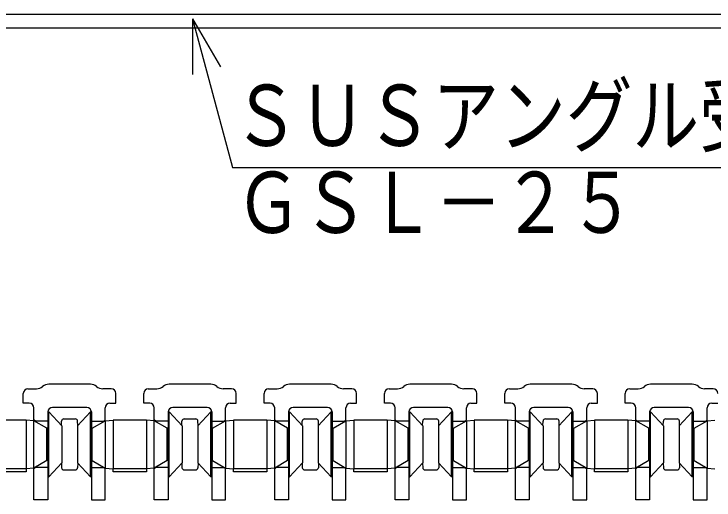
# Model space of a CAD drawing. Units: millimetres, scale not verified. Extents: x -819 to 819, y -558 to 522.
# Drawn here: x -423 to -271.8, y 75.9 to 180.8 of the extents above; entities that cross this region are included whole.
import ezdxf
from ezdxf.enums import TextEntityAlignment as Align

# ---------------------------------------------------------------- set-up
doc = ezdxf.new("R2010")
doc.units = ezdxf.units.MM
doc.header["$LTSCALE"] = 6
for name, color, linetype in [('0-0_計極細', 2, 'Continuous'), ('0-1_計細線', 3, 'Continuous'), ('0-5_寸法線', 7, 'Continuous')]:
    doc.layers.add(name, color=color, linetype=linetype)
doc.styles.add('ＭＳ ゴシック', font='')
doc.styles.get('ＭＳ ゴシック').set_extended_font_data('MS Gothic')

msp = doc.modelspace()

# ---------------------------------------------------------------- linework, layer by layer
at = {"layer": '0-0_計極細'}
for p, q in [((-415.499, 80.858), (-415.499, 94.858)), ((-406.499, 80.858), (-406.499, 94.858)), ((-389.499, 80.858), (-389.499, 94.858)), ((-380.499, 80.858), (-380.499, 94.858)), ((-363.499, 80.858), (-363.499, 94.858)), ((-354.499, 80.858), (-354.499, 94.858)), ((-337.499, 80.858), (-337.499, 94.858)), ((-328.499, 80.858), (-328.499, 94.858)), ((-311.499, 80.858), (-311.499, 94.858)), ((-302.499, 80.858), (-302.499, 94.858)), ((-285.499, 80.858), (-285.499, 94.858)), ((-276.499, 80.858), (-276.499, 94.858)), ((-420.399, 93.108), (-420.399, 82.608)), ((-418.699, 82.758), (-418.699, 92.958)), ((-403.299, 92.958), (-403.299, 82.758)), ((-401.599, 93.108), (-401.599, 82.608)), ((-394.399, 93.108), (-394.399, 82.608)), ((-392.699, 82.758), (-392.699, 92.958)), ((-377.299, 92.958), (-377.299, 82.758)), ((-375.599, 93.108), (-375.599, 82.608)), ((-368.399, 93.108), (-368.399, 82.608)), ((-366.699, 82.758), (-366.699, 92.958)), ((-351.299, 92.958), (-351.299, 82.758)), ((-349.599, 93.108), (-349.599, 82.608)), ((-342.399, 93.108), (-342.399, 82.608)), ((-340.699, 82.758), (-340.699, 92.958)), ((-325.299, 92.958), (-325.299, 82.758)), ((-323.599, 93.108), (-323.599, 82.608)), ((-316.399, 93.108), (-316.399, 82.608)), ((-314.699, 82.758), (-314.699, 92.958)), ((-299.299, 92.958), (-299.299, 82.758)), ((-297.599, 93.108), (-297.599, 82.608)), ((-290.399, 93.108), (-290.399, 82.608)), ((-288.699, 82.758), (-288.699, 92.958)), ((-273.299, 92.958), (-273.299, 82.758)), ((-415.899, 84.358), (-415.899, 91.358)), ((-406.099, 84.358), (-406.099, 91.358)), ((-389.899, 84.358), (-389.899, 91.358)), ((-380.099, 84.358), (-380.099, 91.358)), ((-363.899, 84.358), (-363.899, 91.358)), ((-354.099, 84.358), (-354.099, 91.358)), ((-337.899, 84.358), (-337.899, 91.358)), ((-328.099, 84.358), (-328.099, 91.358)), ((-311.899, 84.358), (-311.899, 91.358)), ((-302.099, 84.358), (-302.099, 91.358)), ((-285.899, 84.358), (-285.899, 91.358)), ((-276.099, 84.358), (-276.099, 91.358))]:
    msp.add_line(p, q, dxfattribs=at)
at = {"layer": '0-1_計細線'}
for p, q in [((-497.585, 180.769), (532.415, 180.769)), ((-499.499, 177.769), (530.501, 177.769)), ((-419.999, 99.858), (-418.145, 99.858)), ((-406.499, 100.858), (-415.499, 100.858)), ((-401.999, 99.858), (-403.853, 99.858)), ((-393.999, 99.858), (-392.145, 99.858)), ((-380.499, 100.858), (-389.499, 100.858)), ((-375.999, 99.858), (-377.853, 99.858)), ((-367.999, 99.858), (-366.145, 99.858)), ((-354.499, 100.858), (-363.499, 100.858)), ((-349.999, 99.858), (-351.853, 99.858)), ((-341.999, 99.858), (-340.145, 99.858)), ((-328.499, 100.858), (-337.499, 100.858)), ((-323.999, 99.858), (-325.853, 99.858)), ((-315.999, 99.858), (-314.145, 99.858)), ((-302.499, 100.858), (-311.499, 100.858)), ((-297.999, 99.858), (-299.853, 99.858)), ((-289.999, 99.858), (-288.145, 99.858)), ((-276.499, 100.858), (-285.499, 100.858)), ((-271.999, 99.858), (-273.853, 99.858)), ((-420.999, 96.758), (-420.999, 98.858)), ((-400.999, 96.758), (-400.999, 98.858)), ((-394.999, 96.758), (-394.999, 98.858)), ((-374.999, 96.758), (-374.999, 98.858)), ((-368.999, 96.758), (-368.999, 98.858)), ((-348.999, 96.758), (-348.999, 98.858)), ((-342.999, 96.758), (-342.999, 98.858)), ((-322.999, 96.758), (-322.999, 98.858)), ((-316.999, 96.758), (-316.999, 98.858)), ((-296.999, 96.758), (-296.999, 98.858)), ((-290.999, 96.758), (-290.999, 98.858)), ((-419.699, 96.758), (-420.999, 96.758)), ((-418.699, 93.158), (-418.699, 95.758)), ((-407.299, 95.858), (-414.699, 95.858)), ((-403.299, 93.158), (-403.299, 95.758)), ((-402.299, 96.758), (-400.999, 96.758)), ((-393.699, 96.758), (-394.999, 96.758)), ((-392.699, 93.158), (-392.699, 95.758)), ((-381.299, 95.858), (-388.699, 95.858)), ((-377.299, 93.158), (-377.299, 95.758)), ((-376.299, 96.758), (-374.999, 96.758)), ((-367.699, 96.758), (-368.999, 96.758)), ((-366.699, 93.158), (-366.699, 95.758)), ((-355.299, 95.858), (-362.699, 95.858)), ((-351.299, 93.158), (-351.299, 95.758)), ((-350.299, 96.758), (-348.999, 96.758)), ((-341.699, 96.758), (-342.999, 96.758)), ((-340.699, 93.158), (-340.699, 95.758)), ((-329.299, 95.858), (-336.699, 95.858)), ((-325.299, 93.158), (-325.299, 95.758)), ((-324.299, 96.758), (-322.999, 96.758)), ((-315.699, 96.758), (-316.999, 96.758)), ((-314.699, 93.158), (-314.699, 95.758)), ((-303.299, 95.858), (-310.699, 95.858)), ((-299.299, 93.158), (-299.299, 95.758)), ((-298.299, 96.758), (-296.999, 96.758)), ((-289.699, 96.758), (-290.999, 96.758)), ((-288.699, 93.158), (-288.699, 95.758)), ((-277.299, 95.858), (-284.699, 95.858)), ((-273.299, 93.158), (-273.299, 95.758)), ((-272.299, 96.758), (-270.999, 96.758)), ((-415.699, 94.858), (-415.699, 92.858)), ((-415.699, 94.858), (-415.499, 94.858)), ((-415.699, 94.858), (-415.699, 80.858)), ((-415.499, 94.858), (-412.699, 91.858)), ((-406.499, 94.858), (-409.299, 91.858)), ((-406.299, 94.858), (-406.499, 94.858)), ((-406.299, 94.858), (-406.299, 92.858)), ((-406.299, 94.858), (-406.299, 80.858)), ((-389.699, 94.858), (-389.699, 92.858)), ((-389.699, 94.858), (-389.499, 94.858)), ((-389.699, 94.858), (-389.699, 80.858)), ((-389.499, 94.858), (-386.699, 91.858)), ((-380.499, 94.858), (-383.299, 91.858)), ((-380.299, 94.858), (-380.499, 94.858)), ((-380.299, 94.858), (-380.299, 92.858)), ((-380.299, 94.858), (-380.299, 80.858)), ((-363.699, 94.858), (-363.699, 92.858)), ((-363.699, 94.858), (-363.499, 94.858)), ((-363.699, 94.858), (-363.699, 80.858)), ((-363.499, 94.858), (-360.699, 91.858)), ((-354.499, 94.858), (-357.299, 91.858)), ((-354.299, 94.858), (-354.499, 94.858)), ((-354.299, 94.858), (-354.299, 92.858)), ((-354.299, 94.858), (-354.299, 80.858)), ((-337.699, 94.858), (-337.699, 92.858)), ((-337.699, 94.858), (-337.499, 94.858)), ((-337.699, 94.858), (-337.699, 80.858)), ((-337.499, 94.858), (-334.699, 91.858)), ((-328.499, 94.858), (-331.299, 91.858)), ((-328.299, 94.858), (-328.499, 94.858)), ((-328.299, 94.858), (-328.299, 92.858)), ((-328.299, 94.858), (-328.299, 80.858)), ((-311.699, 94.858), (-311.699, 92.858)), ((-311.699, 94.858), (-311.499, 94.858)), ((-311.699, 94.858), (-311.699, 80.858)), ((-311.499, 94.858), (-308.699, 91.858)), ((-302.499, 94.858), (-305.299, 91.858)), ((-302.299, 94.858), (-302.499, 94.858)), ((-302.299, 94.858), (-302.299, 92.858)), ((-302.299, 94.858), (-302.299, 80.858)), ((-285.699, 94.858), (-285.699, 92.858)), ((-285.699, 94.858), (-285.499, 94.858)), ((-285.699, 94.858), (-285.699, 80.858)), ((-285.499, 94.858), (-282.699, 91.858)), ((-276.499, 94.858), (-279.299, 91.858)), ((-276.299, 94.858), (-276.499, 94.858)), ((-276.299, 94.858), (-276.299, 92.858)), ((-276.299, 94.858), (-276.299, 80.858)), ((-420.399, 93.108), (-427.599, 93.108)), ((-418.699, 92.958), (-420.399, 93.108)), ((-415.899, 91.358), (-418.699, 92.958)), ((-412.775, 91.935), (-412.73, 92.882)), ((-412.23, 93.358), (-409.767, 93.358)), ((-409.222, 91.935), (-409.268, 92.882)), ((-406.099, 91.358), (-403.299, 92.958)), ((-403.299, 92.958), (-401.599, 93.108)), ((-394.399, 93.108), (-401.599, 93.108)), ((-392.699, 92.958), (-394.399, 93.108)), ((-389.899, 91.358), (-392.699, 92.958)), ((-386.775, 91.935), (-386.73, 92.882)), ((-386.23, 93.358), (-383.767, 93.358)), ((-383.222, 91.935), (-383.268, 92.882)), ((-380.099, 91.358), (-377.299, 92.958)), ((-377.299, 92.958), (-375.599, 93.108)), ((-368.399, 93.108), (-375.599, 93.108)), ((-366.699, 92.958), (-368.399, 93.108)), ((-363.899, 91.358), (-366.699, 92.958)), ((-360.775, 91.935), (-360.73, 92.882)), ((-360.23, 93.358), (-357.767, 93.358)), ((-357.222, 91.935), (-357.268, 92.882)), ((-354.099, 91.358), (-351.299, 92.958)), ((-351.299, 92.958), (-349.599, 93.108)), ((-342.399, 93.108), (-349.599, 93.108)), ((-340.699, 92.958), (-342.399, 93.108)), ((-337.899, 91.358), (-340.699, 92.958)), ((-334.775, 91.935), (-334.73, 92.882)), ((-334.23, 93.358), (-331.767, 93.358)), ((-331.222, 91.935), (-331.268, 92.882)), ((-328.099, 91.358), (-325.299, 92.958)), ((-325.299, 92.958), (-323.599, 93.108)), ((-316.399, 93.108), (-323.599, 93.108)), ((-314.699, 92.958), (-316.399, 93.108)), ((-311.899, 91.358), (-314.699, 92.958)), ((-308.775, 91.935), (-308.73, 92.882)), ((-308.23, 93.358), (-305.767, 93.358)), ((-305.222, 91.935), (-305.268, 92.882)), ((-302.099, 91.358), (-299.299, 92.958)), ((-299.299, 92.958), (-297.599, 93.108)), ((-290.399, 93.108), (-297.599, 93.108)), ((-288.699, 92.958), (-290.399, 93.108)), ((-285.899, 91.358), (-288.699, 92.958)), ((-282.775, 91.935), (-282.73, 92.882)), ((-282.23, 93.358), (-279.767, 93.358)), ((-279.222, 91.935), (-279.268, 92.882)), ((-276.099, 91.358), (-273.299, 92.958)), ((-273.299, 92.958), (-271.599, 93.108)), ((-415.699, 91.358), (-415.899, 91.358)), ((-412.699, 91.858), (-412.699, 83.858)), ((-409.299, 91.858), (-409.299, 83.858)), ((-406.299, 91.358), (-406.099, 91.358)), ((-389.699, 91.358), (-389.899, 91.358)), ((-386.699, 91.858), (-386.699, 83.858)), ((-383.299, 91.858), (-383.299, 83.858)), ((-380.299, 91.358), (-380.099, 91.358)), ((-363.699, 91.358), (-363.899, 91.358)), ((-360.699, 91.858), (-360.699, 83.858)), ((-357.299, 91.858), (-357.299, 83.858)), ((-354.299, 91.358), (-354.099, 91.358)), ((-337.699, 91.358), (-337.899, 91.358)), ((-334.699, 91.858), (-334.699, 83.858)), ((-331.299, 91.858), (-331.299, 83.858)), ((-328.299, 91.358), (-328.099, 91.358)), ((-311.699, 91.358), (-311.899, 91.358)), ((-308.699, 91.858), (-308.699, 83.858)), ((-305.299, 91.858), (-305.299, 83.858)), ((-302.299, 91.358), (-302.099, 91.358)), ((-285.699, 91.358), (-285.899, 91.358)), ((-282.699, 91.858), (-282.699, 83.858)), ((-279.299, 91.858), (-279.299, 83.858)), ((-276.299, 91.358), (-276.099, 91.358)), ((-415.899, 84.358), (-418.699, 82.758)), ((-415.699, 84.358), (-415.899, 84.358)), ((-415.499, 80.858), (-412.699, 83.858)), ((-412.775, 83.782), (-412.73, 82.835)), ((-406.499, 80.858), (-409.299, 83.858)), ((-409.222, 83.782), (-409.268, 82.835)), ((-406.299, 84.358), (-406.099, 84.358)), ((-406.099, 84.358), (-403.299, 82.758)), ((-389.899, 84.358), (-392.699, 82.758)), ((-389.699, 84.358), (-389.899, 84.358)), ((-389.499, 80.858), (-386.699, 83.858)), ((-386.775, 83.782), (-386.73, 82.835)), ((-380.499, 80.858), (-383.299, 83.858)), ((-383.222, 83.782), (-383.268, 82.835)), ((-380.299, 84.358), (-380.099, 84.358)), ((-380.099, 84.358), (-377.299, 82.758)), ((-363.899, 84.358), (-366.699, 82.758)), ((-363.699, 84.358), (-363.899, 84.358)), ((-363.499, 80.858), (-360.699, 83.858)), ((-360.775, 83.782), (-360.73, 82.835)), ((-354.499, 80.858), (-357.299, 83.858)), ((-357.222, 83.782), (-357.268, 82.835)), ((-354.299, 84.358), (-354.099, 84.358)), ((-354.099, 84.358), (-351.299, 82.758)), ((-337.899, 84.358), (-340.699, 82.758)), ((-337.699, 84.358), (-337.899, 84.358)), ((-337.499, 80.858), (-334.699, 83.858)), ((-334.775, 83.782), (-334.73, 82.835)), ((-328.499, 80.858), (-331.299, 83.858)), ((-331.222, 83.782), (-331.268, 82.835)), ((-328.299, 84.358), (-328.099, 84.358)), ((-328.099, 84.358), (-325.299, 82.758)), ((-311.899, 84.358), (-314.699, 82.758)), ((-311.699, 84.358), (-311.899, 84.358)), ((-311.499, 80.858), (-308.699, 83.858)), ((-308.775, 83.782), (-308.73, 82.835)), ((-302.499, 80.858), (-305.299, 83.858)), ((-305.222, 83.782), (-305.268, 82.835)), ((-302.299, 84.358), (-302.099, 84.358)), ((-302.099, 84.358), (-299.299, 82.758)), ((-285.899, 84.358), (-288.699, 82.758)), ((-285.699, 84.358), (-285.899, 84.358)), ((-285.499, 80.858), (-282.699, 83.858)), ((-282.775, 83.782), (-282.73, 82.835)), ((-276.499, 80.858), (-279.299, 83.858)), ((-279.222, 83.782), (-279.268, 82.835)), ((-276.299, 84.358), (-276.099, 84.358)), ((-276.099, 84.358), (-273.299, 82.758)), ((-420.399, 82.608), (-427.599, 82.608)), ((-420.399, 81.908), (-427.599, 81.908)), ((-418.699, 82.758), (-420.399, 82.608)), ((-420.399, 82.608), (-420.399, 81.908)), ((-418.699, 75.858), (-418.699, 82.558)), ((-415.699, 82.858), (-415.699, 75.858)), ((-412.23, 82.358), (-409.767, 82.358)), ((-406.299, 82.858), (-406.299, 75.858)), ((-403.299, 82.758), (-401.599, 82.608)), ((-403.299, 75.858), (-403.299, 82.558)), ((-394.399, 82.608), (-401.599, 82.608)), ((-401.599, 81.908), (-401.599, 82.608)), ((-394.399, 81.908), (-401.599, 81.908)), ((-392.699, 82.758), (-394.399, 82.608)), ((-394.399, 82.608), (-394.399, 81.908)), ((-392.699, 75.858), (-392.699, 82.558)), ((-389.699, 82.858), (-389.699, 75.858)), ((-386.23, 82.358), (-383.767, 82.358)), ((-380.299, 82.858), (-380.299, 75.858)), ((-377.299, 82.758), (-375.599, 82.608)), ((-377.299, 75.858), (-377.299, 82.558)), ((-368.399, 82.608), (-375.599, 82.608)), ((-375.599, 81.908), (-375.599, 82.608)), ((-368.399, 81.908), (-375.599, 81.908)), ((-366.699, 82.758), (-368.399, 82.608)), ((-368.399, 82.608), (-368.399, 81.908)), ((-366.699, 75.858), (-366.699, 82.558)), ((-363.699, 82.858), (-363.699, 75.858)), ((-360.23, 82.358), (-357.767, 82.358)), ((-354.299, 82.858), (-354.299, 75.858)), ((-351.299, 82.758), (-349.599, 82.608)), ((-351.299, 75.858), (-351.299, 82.558)), ((-342.399, 82.608), (-349.599, 82.608)), ((-349.599, 81.908), (-349.599, 82.608)), ((-342.399, 81.908), (-349.599, 81.908)), ((-340.699, 82.758), (-342.399, 82.608)), ((-342.399, 82.608), (-342.399, 81.908)), ((-340.699, 75.858), (-340.699, 82.558)), ((-337.699, 82.858), (-337.699, 75.858)), ((-334.23, 82.358), (-331.767, 82.358)), ((-328.299, 82.858), (-328.299, 75.858)), ((-325.299, 82.758), (-323.599, 82.608)), ((-325.299, 75.858), (-325.299, 82.558)), ((-316.399, 82.608), (-323.599, 82.608)), ((-323.599, 81.908), (-323.599, 82.608)), ((-316.399, 81.908), (-323.599, 81.908)), ((-314.699, 82.758), (-316.399, 82.608)), ((-316.399, 82.608), (-316.399, 81.908)), ((-314.699, 75.858), (-314.699, 82.558)), ((-311.699, 82.858), (-311.699, 75.858)), ((-308.23, 82.358), (-305.767, 82.358)), ((-302.299, 82.858), (-302.299, 75.858)), ((-299.299, 82.758), (-297.599, 82.608)), ((-299.299, 75.858), (-299.299, 82.558)), ((-290.399, 82.608), (-297.599, 82.608)), ((-297.599, 81.908), (-297.599, 82.608)), ((-290.399, 81.908), (-297.599, 81.908)), ((-288.699, 82.758), (-290.399, 82.608)), ((-290.399, 82.608), (-290.399, 81.908)), ((-288.699, 75.858), (-288.699, 82.558)), ((-285.699, 82.858), (-285.699, 75.858)), ((-282.23, 82.358), (-279.767, 82.358)), ((-276.299, 82.858), (-276.299, 75.858)), ((-273.299, 82.758), (-271.599, 82.608)), ((-273.299, 75.858), (-273.299, 82.558)), ((-415.699, 80.858), (-415.499, 80.858)), ((-406.299, 80.858), (-406.499, 80.858)), ((-389.699, 80.858), (-389.499, 80.858)), ((-380.299, 80.858), (-380.499, 80.858)), ((-363.699, 80.858), (-363.499, 80.858)), ((-354.299, 80.858), (-354.499, 80.858)), ((-337.699, 80.858), (-337.499, 80.858)), ((-328.299, 80.858), (-328.499, 80.858)), ((-311.699, 80.858), (-311.499, 80.858)), ((-302.299, 80.858), (-302.499, 80.858)), ((-285.699, 80.858), (-285.499, 80.858)), ((-276.299, 80.858), (-276.499, 80.858)), ((-415.699, 75.858), (-418.699, 75.858)), ((-406.299, 75.858), (-403.299, 75.858)), ((-389.699, 75.858), (-392.699, 75.858)), ((-380.299, 75.858), (-377.299, 75.858)), ((-363.699, 75.858), (-366.699, 75.858)), ((-354.299, 75.858), (-351.299, 75.858)), ((-337.699, 75.858), (-340.699, 75.858)), ((-328.299, 75.858), (-325.299, 75.858)), ((-311.699, 75.858), (-314.699, 75.858)), ((-302.299, 75.858), (-299.299, 75.858)), ((-285.699, 75.858), (-288.699, 75.858)), ((-276.299, 75.858), (-273.299, 75.858))]:
    msp.add_line(p, q, dxfattribs=at)
for points in [[(-415.699, 92.858), (-418.399, 92.858), (-418.699, 93.158)], [(-406.299, 92.858), (-403.599, 92.858), (-403.299, 93.158)], [(-389.699, 92.858), (-392.399, 92.858), (-392.699, 93.158)], [(-380.299, 92.858), (-377.599, 92.858), (-377.299, 93.158)], [(-363.699, 92.858), (-366.399, 92.858), (-366.699, 93.158)], [(-354.299, 92.858), (-351.599, 92.858), (-351.299, 93.158)], [(-337.699, 92.858), (-340.399, 92.858), (-340.699, 93.158)], [(-328.299, 92.858), (-325.599, 92.858), (-325.299, 93.158)], [(-311.699, 92.858), (-314.399, 92.858), (-314.699, 93.158)], [(-302.299, 92.858), (-299.599, 92.858), (-299.299, 93.158)], [(-285.699, 92.858), (-288.399, 92.858), (-288.699, 93.158)], [(-276.299, 92.858), (-273.599, 92.858), (-273.299, 93.158)], [(-415.699, 82.858), (-418.399, 82.858), (-418.699, 82.558)], [(-406.299, 82.858), (-403.599, 82.858), (-403.299, 82.558)], [(-389.699, 82.858), (-392.399, 82.858), (-392.699, 82.558)], [(-380.299, 82.858), (-377.599, 82.858), (-377.299, 82.558)], [(-363.699, 82.858), (-366.399, 82.858), (-366.699, 82.558)], [(-354.299, 82.858), (-351.599, 82.858), (-351.299, 82.558)], [(-337.699, 82.858), (-340.399, 82.858), (-340.699, 82.558)], [(-328.299, 82.858), (-325.599, 82.858), (-325.299, 82.558)], [(-311.699, 82.858), (-314.399, 82.858), (-314.699, 82.558)], [(-302.299, 82.858), (-299.599, 82.858), (-299.299, 82.558)], [(-285.699, 82.858), (-288.399, 82.858), (-288.699, 82.558)], [(-276.299, 82.858), (-273.599, 82.858), (-273.299, 82.558)]]:
    msp.add_lwpolyline(points, dxfattribs=at)
for centre, radius, start, end in [((-419.999, 98.858), 1, 90, 180), ((-418.145, 101.858), 2, 270, 311.40962), ((-415.499, 98.858), 2, 90, 131.40962), ((-406.499, 98.858), 2, 48.59038, 90), ((-403.853, 101.858), 2, 228.59038, 270), ((-401.999, 98.858), 1, 0, 90), ((-393.999, 98.858), 1, 90, 180), ((-392.145, 101.858), 2, 270, 311.40962), ((-389.499, 98.858), 2, 90, 131.40962), ((-380.499, 98.858), 2, 48.59038, 90), ((-377.853, 101.858), 2, 228.59038, 270), ((-375.999, 98.858), 1, 0, 90), ((-367.999, 98.858), 1, 90, 180), ((-366.145, 101.858), 2, 270, 311.40962), ((-363.499, 98.858), 2, 90, 131.40962), ((-354.499, 98.858), 2, 48.59038, 90), ((-351.853, 101.858), 2, 228.59038, 270), ((-349.999, 98.858), 1, 0, 90), ((-341.999, 98.858), 1, 90, 180), ((-340.145, 101.858), 2, 270, 311.40962), ((-337.499, 98.858), 2, 90, 131.40962), ((-328.499, 98.858), 2, 48.59038, 90), ((-325.853, 101.858), 2, 228.59038, 270), ((-323.999, 98.858), 1, 0, 90), ((-315.999, 98.858), 1, 90, 180), ((-314.145, 101.858), 2, 270, 311.40962), ((-311.499, 98.858), 2, 90, 131.40962), ((-302.499, 98.858), 2, 48.59038, 90), ((-299.853, 101.858), 2, 228.59038, 270), ((-297.999, 98.858), 1, 0, 90), ((-289.999, 98.858), 1, 90, 180), ((-288.145, 101.858), 2, 270, 311.40962), ((-285.499, 98.858), 2, 90, 131.40962), ((-276.499, 98.858), 2, 48.59038, 90), ((-273.853, 101.858), 2, 228.59038, 270), ((-271.999, 98.858), 1, 0, 90), ((-419.699, 95.758), 1, 0, 90), ((-414.699, 94.858), 1, 90, 180), ((-407.299, 94.858), 1, 0, 90), ((-402.299, 95.758), 1, 90, 180), ((-393.699, 95.758), 1, 0, 90), ((-388.699, 94.858), 1, 90, 180), ((-381.299, 94.858), 1, 0, 90), ((-376.299, 95.758), 1, 90, 180), ((-367.699, 95.758), 1, 0, 90), ((-362.699, 94.858), 1, 90, 180), ((-355.299, 94.858), 1, 0, 90), ((-350.299, 95.758), 1, 90, 180), ((-341.699, 95.758), 1, 0, 90), ((-336.699, 94.858), 1, 90, 180), ((-329.299, 94.858), 1, 0, 90), ((-324.299, 95.758), 1, 90, 180), ((-315.699, 95.758), 1, 0, 90), ((-310.699, 94.858), 1, 90, 180), ((-303.299, 94.858), 1, 0, 90), ((-298.299, 95.758), 1, 90, 180), ((-289.699, 95.758), 1, 0, 90), ((-284.699, 94.858), 1, 90, 180), ((-277.299, 94.858), 1, 0, 90), ((-272.299, 95.758), 1, 90, 180), ((-412.23, 92.858), 0.5, 90, 177.25249), ((-409.767, 92.858), 0.5, 2.74751, 90), ((-386.23, 92.858), 0.5, 90, 177.25249), ((-383.767, 92.858), 0.5, 2.74751, 90), ((-360.23, 92.858), 0.5, 90, 177.25249), ((-357.767, 92.858), 0.5, 2.74751, 90), ((-334.23, 92.858), 0.5, 90, 177.25249), ((-331.767, 92.858), 0.5, 2.74751, 90), ((-308.23, 92.858), 0.5, 90, 177.25249), ((-305.767, 92.858), 0.5, 2.74751, 90), ((-282.23, 92.858), 0.5, 90, 177.25249), ((-279.767, 92.858), 0.5, 2.74751, 90), ((-412.23, 82.858), 0.5, 182.74751, 270), ((-409.767, 82.858), 0.5, 270, 357.25249), ((-386.23, 82.858), 0.5, 182.74751, 270), ((-383.767, 82.858), 0.5, 270, 357.25249), ((-360.23, 82.858), 0.5, 182.74751, 270), ((-357.767, 82.858), 0.5, 270, 357.25249), ((-334.23, 82.858), 0.5, 182.74751, 270), ((-331.767, 82.858), 0.5, 270, 357.25249), ((-308.23, 82.858), 0.5, 182.74751, 270), ((-305.767, 82.858), 0.5, 270, 357.25249), ((-282.23, 82.858), 0.5, 182.74751, 270), ((-279.767, 82.858), 0.5, 270, 357.25249)]:
    msp.add_arc(centre, radius, start, end, dxfattribs=at)
at = {"layer": '0-5_寸法線'}
for q in [(-378.437, 169.352), (-384.437, 167.744)]:
    msp.add_line((-384.437, 179.744), q, dxfattribs=at)
msp.add_lwpolyline([(-384.437, 179.744), (-375.832, 147.629), (-246.232, 147.629)], dxfattribs=at)

# ---------------------------------------------------------------- texts
at = {"layer": '0-5_寸法線', "style": 'ＭＳ ゴシック', "width": 0.8}
for s, p in [('ＳＵＳアングル受枠', (-375.832, 148.349)), ('ＧＳＬ－２５', (-375.214, 129.565))]:
    msp.add_text(s, height=13.2, dxfattribs=at).set_placement(p, align=Align.BOTTOM_LEFT)

doc.saveas('drawing.dxf')
